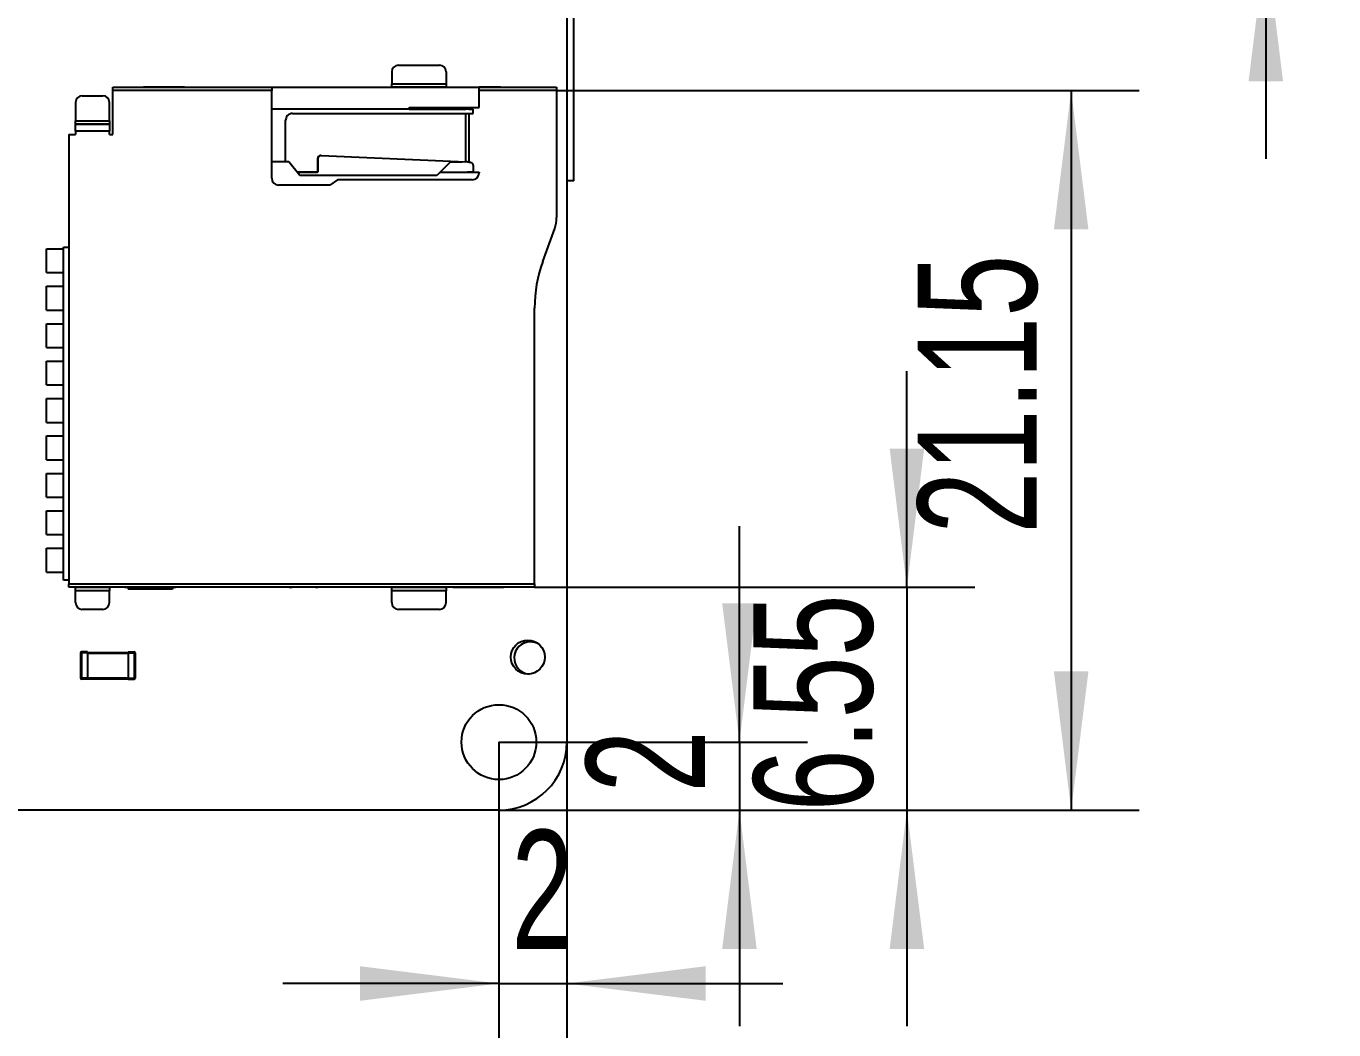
# Model space of a CAD drawing. Header units: millimetres. Extents: x 5 to 292, y 5 to 205.
# Drawn here: x 111.46 to 149.92, y 71.77 to 101.28 of the extents above; entities that cross this region are included whole.
import ezdxf

# ---------------------------------------------------------------- set-up
doc = ezdxf.new("R2010")
doc.units = ezdxf.units.MM
doc.layers.add('图框', color=7, linetype='Continuous')
doc.styles.add('SLDTEXTSTYLE0', font='TXT', dxfattribs={"width": 0.7})
doc.dimstyles.new('SLDDIMSTYLE1', dxfattribs={"dimtxt": 3.5, "dimasz": 4.08, "dimexe": 0, "dimexo": 0.0625, "dimgap": 0.875, "dimtad": 2, "dimrnd": 1e-09, "dimzin": 12, "dimdsep": 46, "dimtxsty": 'SLDTEXTSTYLE0', "dimsah": 1, "dimcen": 0.09, "dimadec": 0, "dimazin": 3, "dimtfac": 1, "dimtmove": 0, "dimatfit": 0, "dimfxl": 1, "dimfrac": 2, "dimtolj": 1, "dimtzin": 12, "dimarcsym": 0})

# ---------------------------------------------------------------- blocks, each defined once
blk = doc.blocks.new('_D_11')
at = {"layer": '图框'}
for p, q in [((137.365, 84.782), (137.365, 91.132)), ((126.414, 84.782), (139.365, 84.782)), ((137.365, 84.782), (137.365, 78.232)), ((125.365, 78.232), (139.365, 78.232)), ((137.365, 78.232), (137.365, 71.882))]:
    blk.add_line(p, q, dxfattribs=at)
for points in [[(137.365, 84.782), (137.873, 88.862), (136.857, 88.862)], [(137.365, 78.232), (136.857, 74.152), (137.873, 74.152)]]:
    blk.add_solid(points, dxfattribs=at)
at = {"layer": '图框', "insert": (132.853, 78.197), "char_height": 3.5, "attachment_point": 1, "rotation": 90, "style": 'SLDTEXTSTYLE0'}
blk.add_mtext('6.55', dxfattribs=at)
blk = doc.blocks.new('_D_12')
at = {"layer": '图框'}
for p, q in [((127.064, 99.382), (144.196, 99.382)), ((142.196, 99.382), (142.196, 78.232)), ((125.365, 78.232), (144.196, 78.232))]:
    blk.add_line(p, q, dxfattribs=at)
for points in [[(142.196, 99.382), (141.688, 95.302), (142.704, 95.302)], [(142.196, 78.232), (142.704, 82.312), (141.688, 82.312)]]:
    blk.add_solid(points, dxfattribs=at)
at = {"layer": '图框', "insert": (137.684, 86.36), "char_height": 3.5, "attachment_point": 1, "rotation": 90, "style": 'SLDTEXTSTYLE0'}
blk.add_mtext('21.15', dxfattribs=at)
blk = doc.blocks.new('_D_13')
at = {"layer": '图框'}
for p, q in [((147.921, 109.732), (147.921, 116.082)), ((127.315, 109.732), (149.921, 109.732)), ((147.921, 109.732), (147.921, 103.732)), ((127.315, 103.732), (149.921, 103.732)), ((147.921, 103.732), (147.921, 97.382))]:
    blk.add_line(p, q, dxfattribs=at)
for points in [[(147.921, 109.732), (148.429, 113.812), (147.413, 113.812)], [(147.921, 103.732), (147.413, 99.652), (148.429, 99.652)]]:
    blk.add_solid(points, dxfattribs=at)
at = {"layer": '图框', "insert": (143.41, 105.686), "char_height": 3.5, "attachment_point": 1, "rotation": 90, "style": 'SLDTEXTSTYLE0'}
blk.add_mtext('6', dxfattribs=at)
blk = doc.blocks.new('_D_17')
at = {"layer": '图框'}
for p, q in [((125.365, 80.232), (125.365, 71.136)), ((127.365, 80.232), (127.365, 71.136)), ((125.365, 73.136), (119.015, 73.136)), ((125.365, 73.136), (127.365, 73.136)), ((127.365, 73.136), (133.715, 73.136))]:
    blk.add_line(p, q, dxfattribs=at)
for points in [[(125.365, 73.136), (121.285, 73.644), (121.285, 72.628)], [(127.365, 73.136), (131.445, 72.628), (131.445, 73.644)]]:
    blk.add_solid(points, dxfattribs=at)
at = {"layer": '图框', "insert": (125.733, 77.648), "char_height": 3.5, "attachment_point": 1, "style": 'SLDTEXTSTYLE0'}
blk.add_mtext('2', dxfattribs=at)
blk = doc.blocks.new('_D_18')
at = {"layer": '图框'}
for p, q in [((132.44, 80.232), (132.44, 86.582)), ((125.365, 80.232), (134.44, 80.232)), ((132.44, 80.232), (132.44, 78.232)), ((125.365, 78.232), (134.44, 78.232)), ((132.44, 78.232), (132.44, 71.882))]:
    blk.add_line(p, q, dxfattribs=at)
for points in [[(132.44, 80.232), (132.948, 84.312), (131.932, 84.312)], [(132.44, 78.232), (131.932, 74.152), (132.948, 74.152)]]:
    blk.add_solid(points, dxfattribs=at)
at = {"layer": '图框', "insert": (127.928, 78.75), "char_height": 3.5, "attachment_point": 1, "rotation": 90, "style": 'SLDTEXTSTYLE0'}
blk.add_mtext('2', dxfattribs=at)

msp = doc.modelspace()

# ---------------------------------------------------------------- linework, layer by layer
at = {"color": 7, "linetype": 'Continuous', "lineweight": 25}
for p, q in [((127.365, 115.232), (127.365, 80.232)), ((127.565, 96.732), (127.565, 115.232)), ((122.414, 100.132), (123.614, 100.132)), ((122.214, 99.932), (122.214, 99.582)), ((123.814, 99.932), (123.814, 99.582)), ((113.114, 99.232), (113.714, 99.232)), ((114.014, 99.482), (118.684, 99.482)), ((114.014, 99.382), (114.014, 99.482)), ((114.014, 98.092), (114.014, 99.382)), ((118.684, 99.382), (114.014, 99.382)), ((114.814, 99.482), (114.914, 99.482)), ((116.114, 99.482), (114.914, 99.482)), ((116.114, 99.482), (116.214, 99.482)), ((118.684, 99.482), (118.684, 99.382)), ((118.684, 99.482), (124.784, 99.482)), ((118.684, 96.808), (118.684, 99.382)), ((122.214, 99.582), (123.814, 99.582)), ((122.214, 99.482), (122.214, 99.582)), ((123.814, 99.482), (122.214, 99.482)), ((123.814, 99.582), (123.814, 99.482)), ((124.784, 99.482), (127.064, 99.482)), ((124.784, 99.382), (124.784, 99.482)), ((125.414, 99.482), (124.784, 99.482)), ((124.784, 98.882), (124.784, 99.382)), ((127.064, 99.382), (124.784, 99.382)), ((125.414, 99.482), (125.514, 99.482)), ((127.064, 99.482), (127.064, 99.382)), ((127.064, 99.382), (127.064, 95.65)), ((112.914, 99.032), (112.914, 98.492)), ((113.914, 98.492), (113.914, 99.032)), ((122.724, 98.842), (118.684, 98.842)), ((122.724, 98.842), (122.724, 98.882)), ((122.724, 98.882), (124.397, 98.882)), ((122.724, 98.842), (124.397, 98.842)), ((124.397, 98.842), (124.397, 98.882)), ((124.397, 98.882), (124.48, 98.882)), ((124.48, 98.842), (124.397, 98.842)), ((124.48, 98.882), (124.48, 98.842)), ((124.48, 98.882), (124.784, 98.882)), ((124.48, 98.842), (124.604, 98.842)), ((124.604, 98.712), (124.604, 98.842)), ((112.914, 98.492), (113.914, 98.492)), ((112.914, 98.392), (112.914, 98.492)), ((113.914, 98.492), (113.914, 98.392)), ((119.094, 97.292), (119.094, 98.512)), ((119.294, 98.712), (124.397, 98.712)), ((124.397, 97.287), (124.397, 98.712)), ((124.397, 98.712), (124.48, 98.712)), ((124.48, 98.712), (124.48, 97.284)), ((124.48, 98.712), (124.604, 98.712)), ((112.714, 98.092), (112.914, 98.092)), ((112.714, 98.092), (112.714, 84.882)), ((112.914, 98.392), (113.914, 98.392)), ((112.914, 98.192), (112.914, 98.392)), ((113.914, 98.392), (112.914, 98.392)), ((112.914, 98.192), (112.914, 98.092)), ((113.914, 98.192), (112.914, 98.192)), ((113.914, 98.392), (113.914, 98.192)), ((113.914, 98.092), (113.914, 98.192)), ((113.914, 98.092), (114.014, 98.092)), ((120.03, 97.378), (120.03, 96.982)), ((120.043, 97.378), (120.03, 97.378)), ((120.043, 97.378), (120.043, 96.982)), ((120.134, 97.478), (124.397, 97.287)), ((119.184, 97.292), (118.684, 97.292)), ((119.514, 96.892), (119.184, 97.292)), ((119.44, 96.982), (120.03, 96.982)), ((120.043, 96.982), (119.44, 96.982)), ((120.043, 96.982), (120.03, 96.982)), ((123.634, 96.982), (123.544, 96.892)), ((123.944, 97.292), (123.634, 96.982)), ((123.634, 96.982), (124.445, 96.982)), ((123.944, 97.292), (124.283, 97.292)), ((124.604, 96.982), (124.445, 96.982)), ((124.445, 96.982), (124.784, 96.982)), ((124.48, 97.284), (124.508, 97.282)), ((124.604, 97.182), (124.604, 96.982)), ((124.604, 96.982), (124.784, 96.982)), ((124.784, 96.982), (124.784, 96.962)), ((120.394, 96.608), (118.884, 96.608)), ((123.544, 96.892), (119.514, 96.892)), ((120.614, 96.762), (120.394, 96.608)), ((124.584, 96.762), (120.614, 96.762)), ((126.656, 94.359), (127.007, 95.325)), ((112.064, 94.732), (112.564, 94.732)), ((112.064, 94.032), (112.064, 94.732)), ((112.564, 84.992), (112.564, 94.782)), ((112.564, 94.782), (112.714, 94.782)), ((112.064, 94.032), (112.564, 94.032)), ((112.064, 92.932), (112.064, 93.632)), ((112.064, 93.632), (112.564, 93.632)), ((112.064, 92.932), (112.564, 92.932)), ((126.414, 84.882), (126.414, 92.991)), ((112.064, 91.832), (112.064, 92.532)), ((112.064, 92.532), (112.564, 92.532)), ((112.064, 91.832), (112.564, 91.832)), ((112.064, 90.732), (112.064, 91.432)), ((112.064, 91.432), (112.564, 91.432)), ((112.064, 90.732), (112.564, 90.732)), ((112.064, 89.632), (112.064, 90.332)), ((112.064, 90.332), (112.564, 90.332)), ((112.064, 89.632), (112.564, 89.632)), ((112.064, 89.232), (112.564, 89.232)), ((112.064, 88.532), (112.064, 89.232)), ((112.064, 88.532), (112.564, 88.532)), ((112.064, 88.132), (112.564, 88.132)), ((112.064, 87.432), (112.064, 88.132)), ((112.064, 87.432), (112.564, 87.432)), ((112.064, 86.332), (112.064, 87.032)), ((112.064, 87.032), (112.564, 87.032)), ((112.064, 86.332), (112.564, 86.332)), ((112.064, 85.932), (112.564, 85.932)), ((112.064, 85.232), (112.064, 85.932)), ((112.064, 85.232), (112.564, 85.232)), ((112.714, 84.992), (112.564, 84.992)), ((112.564, 84.992), (112.564, 84.992)), ((112.714, 84.882), (126.414, 84.882)), ((112.714, 84.782), (112.714, 84.882)), ((126.414, 84.782), (112.714, 84.782)), ((112.914, 84.782), (112.714, 84.782)), ((112.914, 84.782), (113.914, 84.782)), ((112.914, 84.682), (112.914, 84.782)), ((113.914, 84.682), (112.914, 84.682)), ((112.914, 84.332), (112.914, 84.682)), ((114.014, 84.782), (113.914, 84.782)), ((113.914, 84.782), (113.914, 84.682)), ((113.914, 84.332), (113.914, 84.682)), ((114.464, 84.782), (114.014, 84.782)), ((114.014, 84.782), (114.014, 84.782)), ((114.464, 84.782), (114.364, 84.782)), ((114.364, 84.782), (114.464, 84.782)), ((114.364, 84.782), (114.364, 84.782)), ((115.764, 84.782), (114.464, 84.782)), ((114.464, 84.782), (114.464, 84.732)), ((115.764, 84.732), (114.464, 84.732)), ((115.864, 84.782), (115.764, 84.782)), ((115.764, 84.782), (115.864, 84.782)), ((119.194, 84.782), (115.764, 84.782)), ((115.764, 84.782), (115.764, 84.732)), ((115.864, 84.782), (115.864, 84.782)), ((119.194, 84.782), (119.284, 84.782)), ((119.194, 84.782), (119.194, 84.782)), ((119.264, 84.782), (119.264, 84.782)), ((119.969, 84.782), (119.284, 84.782)), ((119.364, 84.782), (119.284, 84.782)), ((119.964, 84.782), (119.864, 84.782)), ((119.964, 84.782), (119.964, 84.782)), ((119.969, 84.782), (120.044, 84.782)), ((122.114, 84.782), (120.044, 84.782)), ((120.044, 84.782), (120.044, 84.782)), ((122.214, 84.782), (122.114, 84.782)), ((122.114, 84.782), (122.114, 84.782)), ((122.214, 84.782), (123.814, 84.782)), ((122.214, 84.682), (122.214, 84.782)), ((123.814, 84.682), (122.214, 84.682)), ((122.214, 84.332), (122.214, 84.682)), ((123.914, 84.782), (123.814, 84.782)), ((123.814, 84.782), (123.814, 84.682)), ((123.814, 84.332), (123.814, 84.682)), ((124.074, 84.782), (123.914, 84.782)), ((123.914, 84.782), (123.914, 84.782)), ((124.014, 84.782), (124.114, 84.782)), ((124.014, 84.782), (124.014, 84.782)), ((124.074, 84.782), (124.014, 84.782)), ((124.074, 84.782), (124.074, 84.782)), ((124.114, 84.782), (125.414, 84.782)), ((125.414, 84.782), (125.374, 84.782)), ((126.414, 84.782), (125.374, 84.782)), ((125.374, 84.782), (125.374, 84.782)), ((125.514, 84.782), (125.414, 84.782)), ((125.414, 84.782), (125.514, 84.782)), ((125.514, 84.782), (125.514, 84.782)), ((126.414, 84.882), (126.414, 84.782)), ((113.714, 84.132), (113.114, 84.132)), ((123.614, 84.132), (122.414, 84.132)), ((126.29, 83.182), (126.29, 83.182)), ((113.064, 82.857), (113.064, 82.107)), ((113.064, 82.857), (113.089, 82.857)), ((113.089, 82.857), (113.089, 82.882)), ((113.264, 82.882), (113.089, 82.882)), ((113.089, 82.857), (113.089, 82.107)), ((113.264, 82.857), (113.089, 82.857)), ((113.264, 82.857), (113.264, 82.882)), ((113.264, 82.867), (114.464, 82.867)), ((113.264, 82.857), (113.264, 82.107)), ((113.264, 82.842), (114.464, 82.842)), ((114.464, 82.882), (114.639, 82.882)), ((114.464, 82.882), (114.464, 82.857)), ((114.464, 82.857), (114.639, 82.857)), ((114.464, 82.857), (114.464, 82.107)), ((114.639, 82.882), (114.639, 82.857)), ((114.639, 82.857), (114.639, 82.107)), ((114.639, 82.857), (114.664, 82.857)), ((114.664, 82.857), (114.664, 82.107)), ((125.815, 82.707), (125.815, 82.707)), ((113.089, 82.107), (113.064, 82.107)), ((113.089, 82.082), (113.089, 82.107)), ((113.264, 82.107), (113.089, 82.107)), ((113.264, 82.082), (113.089, 82.082)), ((113.264, 82.122), (114.464, 82.122)), ((113.264, 82.082), (113.264, 82.107)), ((113.264, 82.097), (114.464, 82.097)), ((114.464, 82.107), (114.639, 82.107)), ((114.464, 82.107), (114.464, 82.082)), ((114.464, 82.082), (114.639, 82.082)), ((114.639, 82.107), (114.639, 82.082)), ((114.664, 82.107), (114.639, 82.107)), ((125.365, 78.232), (53.365, 78.232))]:
    msp.add_line(p, q, dxfattribs=at)
at = {"color": 7, "linetype": 'Continuous', "lineweight": 25, "flags": 128}
for points in [[(127.565, 96.732), (127.552, 96.732), (127.457, 96.732), (127.365, 96.732)], [(126.544, 83.108), (126.471, 83.146), (126.29, 83.182)]]:
    msp.add_lwpolyline(points, dxfattribs=at)
at = {"color": 7, "linetype": 'Continuous', "lineweight": 25}
for centre, radius in [((126.215, 82.732), 0.5), ((125.365, 80.232), 1.1)]:
    msp.add_circle(centre, radius, dxfattribs=at)
for centre, radius, start, end in [((122.414, 99.932), 0.2, 90, 180), ((123.614, 99.932), 0.2, 0, 90), ((113.114, 99.032), 0.2, 90, 180), ((113.714, 99.032), 0.2, 0, 90), ((120.13, 97.378), 0.0998, 87.5547, 180.1156), ((120.143, 97.378), 0.0998, 93.7546, 180.1074), ((124.584, 96.962), 0.2, 270, 0), ((118.884, 96.808), 0.2, 180, 270), ((126.114, 95.65), 0.95, 340, 0), ((126.114, 95.65), 0.95, 340, 0), ((130.414, 92.991), 4, 160, 180), ((130.414, 92.991), 4, 160, 180), ((113.114, 84.332), 0.2, 180, 270), ((113.114, 84.332), 0.2, 180, 270), ((113.714, 84.332), 0.2, 270, 0), ((113.714, 84.332), 0.2, 270, 0), ((122.414, 84.332), 0.2, 180, 270), ((122.414, 84.332), 0.2, 180, 270), ((123.614, 84.332), 0.2, 270, 0), ((123.614, 84.332), 0.2, 270, 0), ((126.29, 82.707), 0.475, 90, 265.5296), ((126.29, 82.707), 0.475, 90, 180), ((126.29, 82.707), 0.475, 57.5976, 90), ((113.089, 82.857), 0.025, 90, 180), ((114.639, 82.857), 0.025, 0, 90), ((113.089, 82.107), 0.025, 180, 270), ((114.639, 82.107), 0.025, 270, 0), ((125.364, 80.233), 2.001, 270.0208, 359.9792)]:
    msp.add_arc(centre, radius, start, end, dxfattribs=at)
for points, knots in [([(119.294, 98.712), (119.266, 98.709), (119.207, 98.701), (119.14, 98.647), (119.101, 98.58), (119.097, 98.534), (119.094, 98.512)], [0, 0, 0, 0, 0.270729, 0.56304, 0.790117, 1, 1, 1, 1]), ([(124.48, 97.284), (124.464, 97.284), (124.437, 97.285), (124.409, 97.287), (124.397, 97.287)], [0, 0, 0, 0, 0.559999, 1, 1, 1, 1]), ([(124.508, 97.282), (124.522, 97.28), (124.55, 97.275), (124.582, 97.248), (124.601, 97.215), (124.603, 97.193), (124.604, 97.182)], [0, 0, 0, 0, 0.271284, 0.562882, 0.789551, 1, 1, 1, 1])]:
    msp.add_open_spline(points, degree=3, knots=knots, dxfattribs=at)

# ---------------------------------------------------------------- dimensions: what is measured, and where the dimension line sits
at = {"layer": '图框'}
for base, p1, p2, angle, picture, middle in [((147.921, 103.732), (127.315, 109.732), (127.315, 103.732), 270, '_D_13', (147.921, 106.452)), ((142.196, 78.232), (127.064, 99.382), (125.365, 78.232), 90, '_D_12', (142.196, 90.198)), ((137.365, 78.232), (126.414, 84.782), (125.365, 78.232), 90, '_D_11', (137.365, 81.264)), ((132.44, 78.232), (125.365, 80.232), (125.365, 78.232), 90, '_D_18', (132.44, 79.518))]:
    dim = msp.add_linear_dim(base=base, p1=p1, p2=p2, angle=angle, dimstyle='SLDDIMSTYLE1', dxfattribs=at)
    dim.commit()
    dim.dimension.update_dxf_attribs({"geometry": picture, "text_midpoint": middle, "dimtype": 160})
dim = msp.add_linear_dim(base=(127.365, 73.136), p1=(125.365, 80.232), p2=(127.365, 80.232), dimstyle='SLDDIMSTYLE1', dxfattribs=at)
dim.commit()
dim.dimension.update_dxf_attribs({"geometry": '_D_17', "text_midpoint": (126.501, 73.136), "dimtype": 160})

doc.saveas('drawing.dxf')
